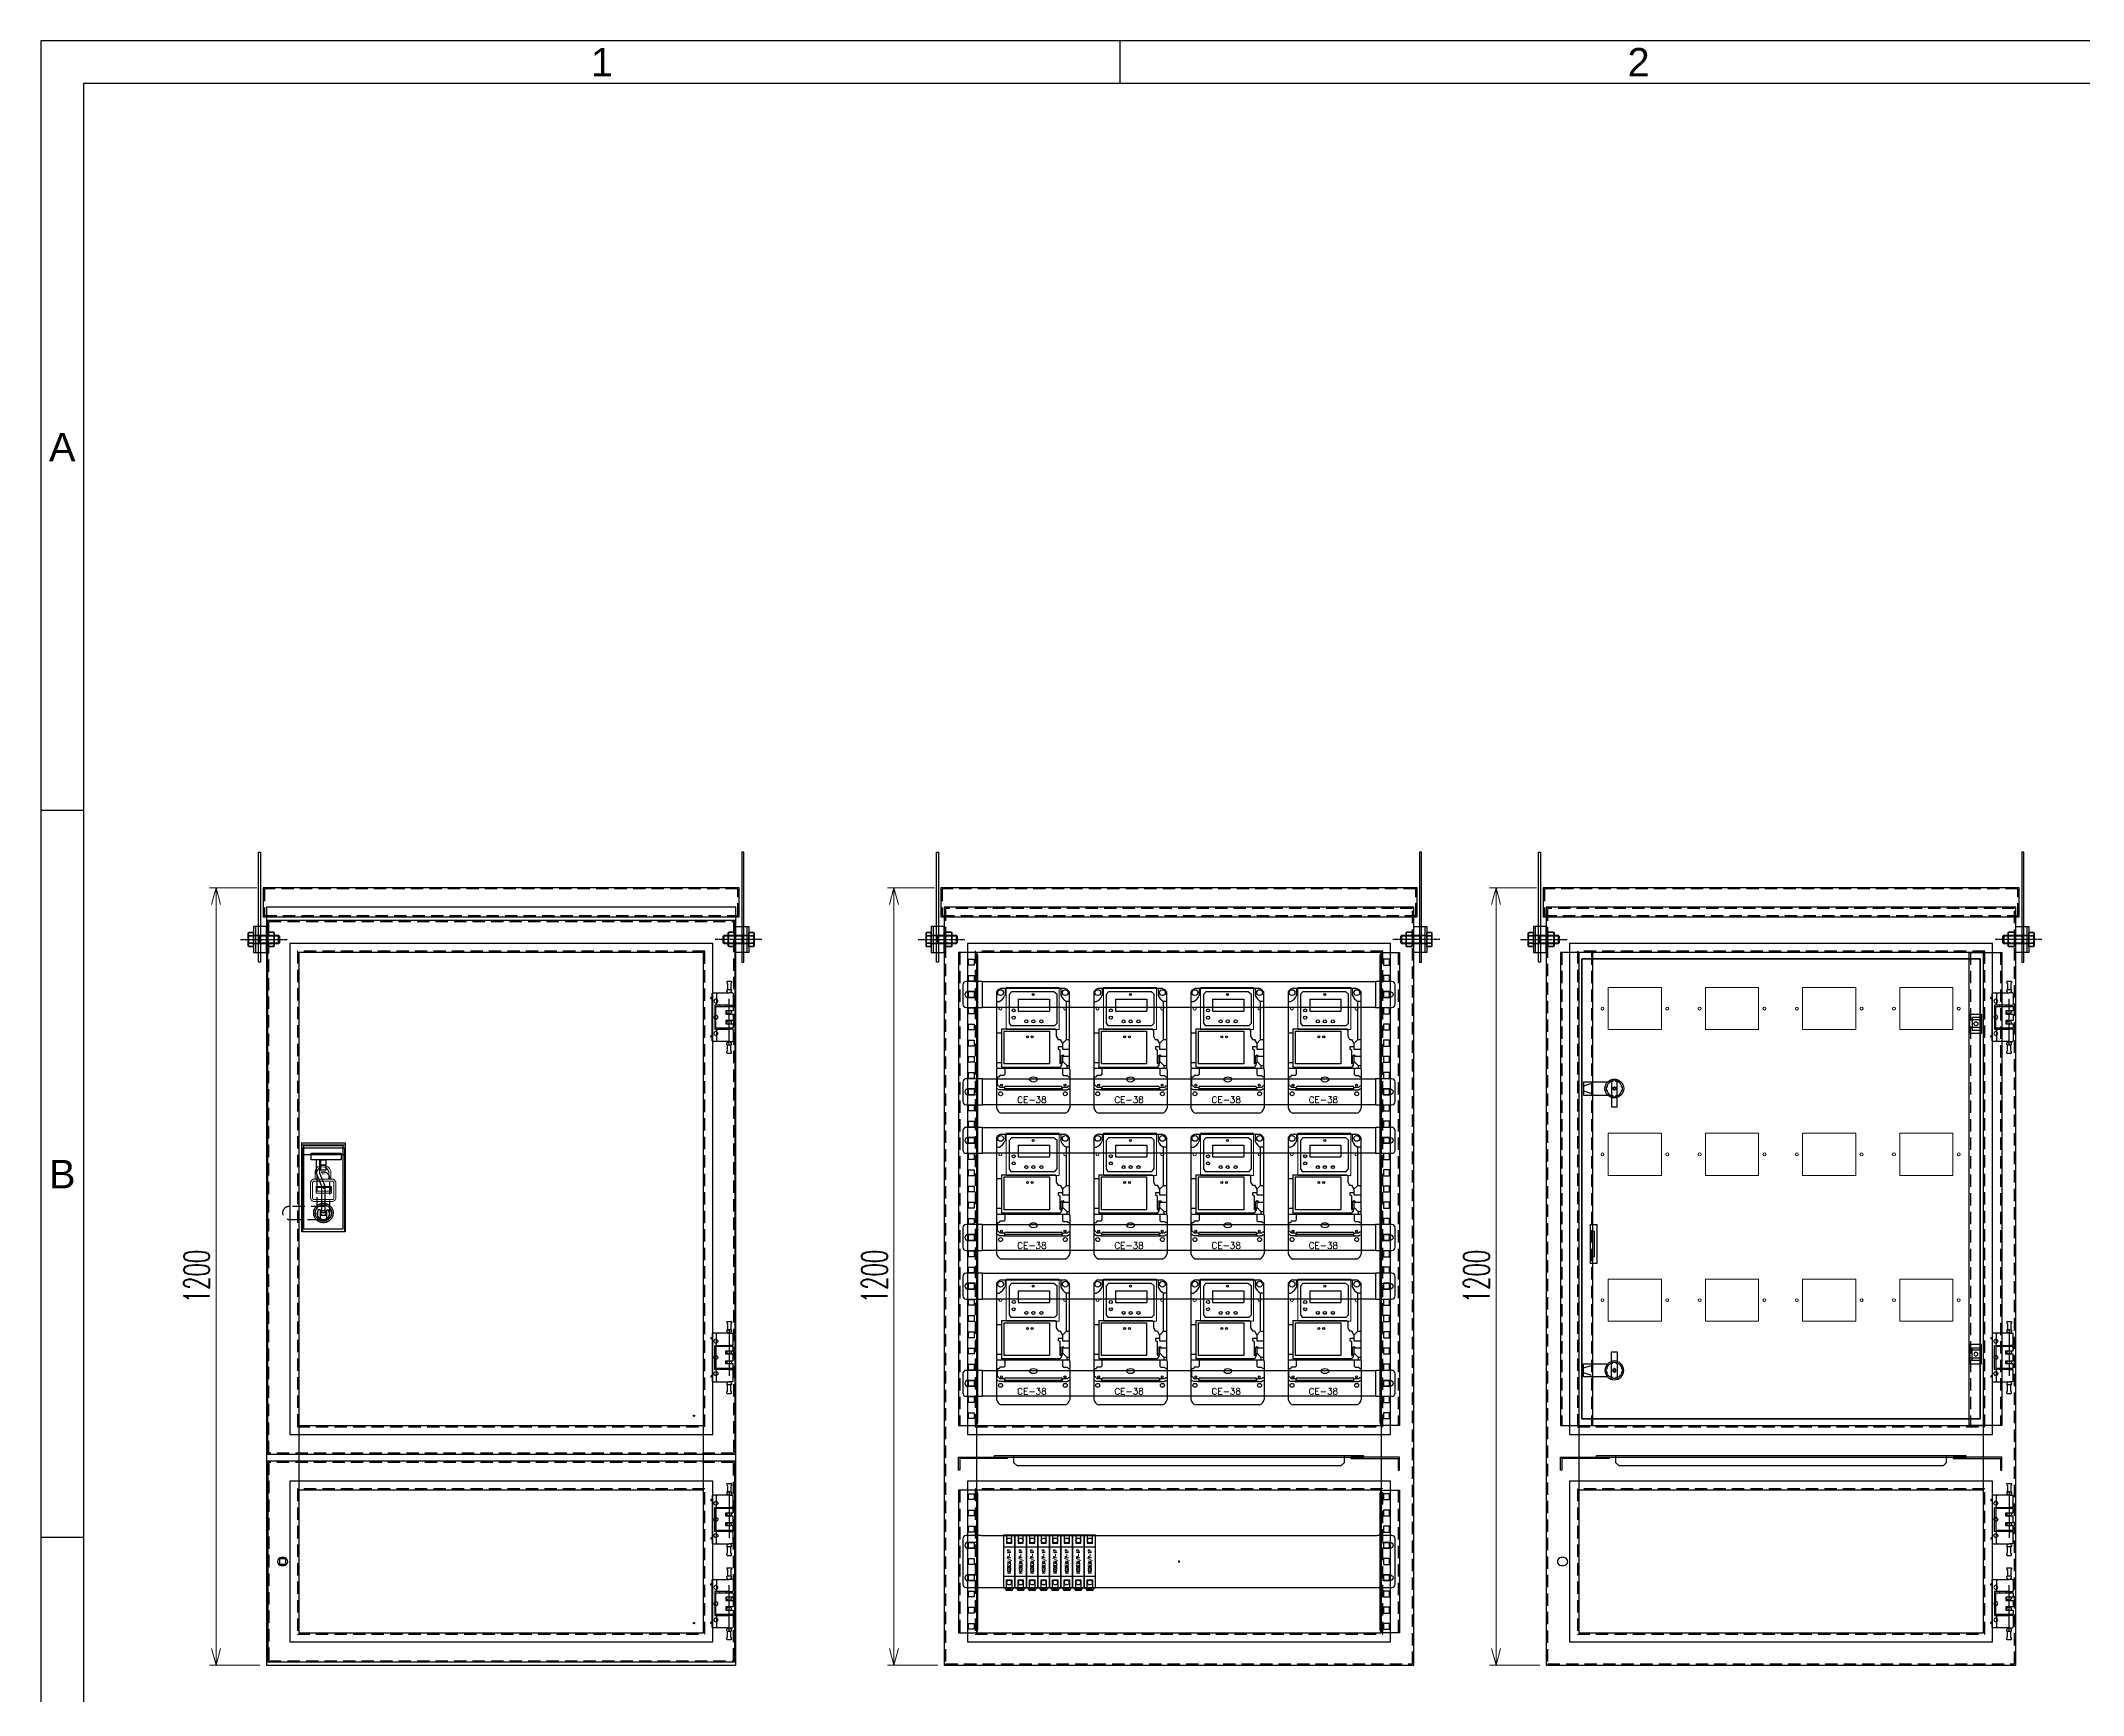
# Model space of a CAD drawing. Header units: millimetres. Extents: x -33730 to 17150, y -76829 to -27437.
# Drawn here: x -7064 to -3911, y -74763 to -72209 of the extents above; entities that cross this region are included whole.
import ezdxf
from ezdxf.enums import TextEntityAlignment as Align

# ---------------------------------------------------------------- set-up
doc = ezdxf.new("R2010")
doc.units = ezdxf.units.MM
doc.header["$LTSCALE"] = 3
for name, pattern in [('ACAD_ISO03W100', [30, 12, -18]), ('ACAD_ISO04W100', [30, 24, -3, 0, -3]), ('AXES2', [1.125, 0.75, -0.125, 0.125, -0.125]), ('HIDDEN', [9.525, 6.35, -3.175])]:
    doc.linetypes.add(name, pattern=pattern)
for name, color, linetype in [('@.HIDDEN', 8, 'HIDDEN'), ('@.TEXT', 7, 'Continuous'), ('@.VISIBLE', 7, 'Continuous'), ('AXE', 80, 'AXES2'), ('centerline', 6, 'ACAD_ISO04W100'), ('dim', 7, 'Continuous'), ('EQUIPMENT', 4, 'Continuous'), ('equipments', 2, 'Continuous')]:
    doc.layers.add(name, color=color, linetype=linetype)
for name, color, linetype, lineweight in [('BORDER', 7, 'Continuous', 15), ('FIN', 8, 'Continuous', 18), ('FORT', 2, 'Continuous', 35), ('Text', 7, 'Continuous', 13)]:
    doc.layers.add(name, color=color, linetype=linetype, lineweight=lineweight)
doc.styles.add('Ann_w01', font='romans.shx', dxfattribs={"width": 0.6, "bigfont": 'chineset.shx'})
doc.styles.add('Arial', font='arial.ttf')
doc.styles.add('BV CHI TIET', font='romans.shx', dxfattribs={"height": 10})
doc.dimstyles.new('Dim 01_SC20', dxfattribs={"dimscale": 20, "dimtxt": 2, "dimasz": 1.3, "dimexe": 0.5, "dimexo": 0.5, "dimgap": 0.5, "dimtad": 1, "dimdec": 1, "dimzin": 12, "dimdsep": 46, "dimtxsty": 'Ann_w01', "dimblk": 'OPEN30', "dimcen": 1.5, "dimclrd": 6, "dimclre": 6, "dimclrt": 3, "dimadec": 1, "dimazin": 3, "dimtm": 1e-09, "dimtfac": 1, "dimtdec": 1, "dimtix": 1, "dimtmove": 0, "dimatfit": 3, "dimldrblk": 'OPEN30', "dimfxl": 1, "dimtolj": 1, "dimlwd": 0, "dimlwe": 0, "dimarcsym": 0})

# ---------------------------------------------------------------- blocks, each defined once
blk = doc.blocks.new('HL011-1 Front')
at = {"layer": 'centerline'}
blk.add_line((20.5, 43.5), (20.5, -43.5), dxfattribs=at)
at = {"layer": 'EQUIPMENT'}
for p, q in [((-5.7, 36.5), (-5.7, -36.5)), ((1.5, 37.5), (-4.7, 37.5)), ((1, 19.5), (1, 36.5)), ((20.5, 37.5), (1.5, 37.5)), ((17, 42), (17, 40)), ((17.5, 42.5), (23.5, 42.5)), ((18, 39), (18, 37.5)), ((20.5, 37.5), (25.5, 37.5)), ((23, 39), (23, 37.5)), ((24, 42), (24, 40)), ((26.5, 19.5), (26.5, 36.5)), ((-7.7, 30.5), (-7.7, 28.5)), ((-5.7, 30.5), (-7.7, 30.5)), ((-5.7, 28.5), (-7.7, 28.5)), ((-1.9, -18.5), (-1.9, 18.5)), ((-1.9, 18.5), (0.4, 18.5)), ((0.4, 18.5), (20.5, 18.5)), ((5.6, 16.8), (5.6, 18.5)), ((15.9, 18.5), (15.9, 16.8)), ((15.9, 10), (15.9, 5)), ((17.5, 16.8), (17, 18.5)), ((17, 10), (17, 7.7)), ((18.4, 5.7), (17.1, 7.4)), ((22.2, 5.5), (18.8, 5.5)), ((25.5, 18.5), (20.5, 18.5)), ((22.6, 5.7), (23.9, 7.4)), ((23.5, 16.8), (24, 18.5)), ((24, 10), (24, 7.7)), ((-7.7, -28.5), (-7.7, -30.5)), ((-5.7, -28.5), (-7.7, -28.5)), ((-5.7, -30.5), (-7.7, -30.5)), ((0.4, -18.5), (-1.9, -18.5)), ((20.5, -18.5), (0.4, -18.5)), ((1, -36.5), (1, -19.5)), ((5.6, -18.5), (5.6, -16.8)), ((15.9, -5), (15.9, -10)), ((15.9, -16.8), (15.9, -18.5)), ((17, -7.7), (17, -10)), ((17.5, -16.8), (17, -18.5)), ((18.4, -5.7), (17.1, -7.4)), ((18.8, -5.5), (22.2, -5.5)), ((20.5, -18.5), (25.5, -18.5)), ((22.6, -5.7), (23.9, -7.4)), ((23.5, -16.8), (24, -18.5)), ((24, -7.7), (24, -10)), ((26.5, -36.5), (26.5, -19.5)), ((-4.7, -37.5), (1.5, -37.5)), ((1.5, -37.5), (20.5, -37.5)), ((17, -40), (17, -42)), ((23.5, -42.5), (17.5, -42.5)), ((18, -37.5), (18, -39)), ((25.5, -37.5), (20.5, -37.5)), ((23, -37.5), (23, -39)), ((24, -40), (24, -42))]:
    blk.add_line(p, q, dxfattribs=at)
at = {"layer": 'EQUIPMENT', "color": 8}
for p, q in [((17, 55), (17, 53)), ((17.5, 55.5), (23.5, 55.5)), ((18, 52), (18, 42.5)), ((23, 52), (23, 42.5)), ((24, 55), (24, 53)), ((17, -55), (17, -53)), ((17.5, -55.5), (23.5, -55.5)), ((18, -52), (18, -42.5)), ((23, -52), (23, -42.5)), ((24, -55), (24, -53))]:
    blk.add_line(p, q, dxfattribs=at)
blk.add_lwpolyline([(26.5, 5), (15.2, 5), (15.2, 10), (26.5, 10), (26.5, 16.8), (-0.2, 16.8), (-0.2, -16.8), (26.5, -16.8), (26.5, -10), (15.2, -10), (15.2, -5), (26.5, -5)], close=True, dxfattribs=at)
for centre in [(0, 25), (0, 0), (0, -25)]:
    blk.add_circle(centre, 3, dxfattribs=at)
at = {"layer": 'EQUIPMENT'}
for centre, radius, start, end in [((-4.7, 36.5), 1, 90, 180), ((17.5, 42), 0.5, 90, 180), ((17.5, 40), 0.5, 180, 270), ((17.5, 39), 0.5, 0, 90), ((23.5, 39), 0.5, 90, 180), ((23.5, 42), 0.5, 0, 90), ((23.5, 40), 0.5, 270, 0), ((25.5, 36.5), 1, 0, 90), ((17.5, 7.7), 0.5, 180, 216.8699), ((18.8, 6), 0.5, 216.8699, 270), ((22.2, 6), 0.5, 270, 323.1301), ((23.5, 7.7), 0.5, 323.1301, 0), ((25.5, 19.5), 1, 270, 0), ((17.5, -7.7), 0.5, 143.1301, 180), ((18.8, -6), 0.5, 90, 143.1301), ((22.2, -6), 0.5, 36.8699, 90), ((23.5, -7.7), 0.5, 0, 36.8699), ((25.5, -19.5), 1, 0, 90), ((-4.7, -36.5), 1, 180, 270), ((17.5, -40), 0.5, 90, 180), ((17.5, -42), 0.5, 180, 270), ((17.5, -39), 0.5, 270, 0), ((23.5, -39), 0.5, 180, 270), ((23.5, -40), 0.5, 0, 90), ((23.5, -42), 0.5, 270, 0), ((25.5, -36.5), 1, 270, 0)]:
    blk.add_arc(centre, radius, start, end, dxfattribs=at)
at = {"layer": 'EQUIPMENT', "color": 8}
for centre, start, end in [((17.5, 55), 90, 180), ((17.5, 53), 180, 270), ((17.5, 52), 0, 90), ((23.5, 52), 90, 180), ((23.5, 55), 0, 90), ((23.5, 53), 270, 0), ((17.5, -53), 90, 180), ((17.5, -55), 180, 270), ((17.5, -52), 270, 0), ((23.5, -52), 180, 270), ((23.5, -53), 0, 90), ((23.5, -55), 270, 0)]:
    blk.add_arc(centre, 0.5, start, end, dxfattribs=at)
at = {"layer": 'EQUIPMENT'}
for centre, start_param, end_param in [((1.5, 36.5), 3.141593, 4.712389), ((0.4, 19.5), 0, 1.570796), ((0.4, -19.5), 1.570796, 3.141593), ((1.5, -36.5), 4.712389, 6.283185)]:
    blk.add_ellipse(centre, major_axis=(0, -1), ratio=0.57735, start_param=start_param, end_param=end_param, dxfattribs=at)
blk = doc.blocks.new('khoa')
at = {"layer": 'BORDER', "color": 0, "linetype": 'Continuous'}
blk.add_lwpolyline([(1124505.4, 153100.2), (1124505.4, 153112.7, 0.787743), (1124481.3, 153112.7), (1124481.3, 153100.2)], format="xyb", dxfattribs=at)
at = {"layer": 'BORDER'}
blk.add_lwpolyline([(1124484.2, 153100.2), (1124484.2, 153112, -0.787743), (1124502.4, 153112), (1124502.4, 153100.2)], format="xyb", dxfattribs=at)
at = {"layer": 'BORDER', "color": 0, "linetype": 'Continuous'}
for points in [[(1124474.1, 153071.9, 0.414214), (1124480.1, 153065.9), (1124507.4, 153065.9, 0.414214), (1124513.4, 153071.9), (1124513.4, 153096.4), (1124509.7, 153100.2), (1124477.8, 153100.2), (1124474.1, 153096.4)], [(1124477.1, 153071.9, 0.414214), (1124480.1, 153068.9), (1124507.4, 153068.9, 0.414214), (1124510.4, 153071.9), (1124510.4, 153095.2), (1124508.4, 153097.2), (1124479.1, 153097.2), (1124477.1, 153095.2)]]:
    blk.add_lwpolyline(points, format="xyb", close=True, dxfattribs=at)
for points in [[(1124482.7, 153088.7), (1124506.8, 153088.7), (1124506.8, 153078.8), (1124482.7, 153078.8), (1124482.7, 153088.7)], [(1124482.7, 153087.2), (1124505.4, 153087.2), (1124505.4, 153081.6), (1124482.7, 153081.6), (1124482.7, 153087.2)], [(1124491.6, 153108.5), (1124493, 153108.5)], [(1124494.4, 153108.5), (1124495.9, 153108.5)]]:
    blk.add_lwpolyline(points, dxfattribs=at)
blk = doc.blocks.new('A$C05342c2d')
at = {"color": 3, "ltscale": 20}
for p, q in [((29.5, 0), (29.5, 137.5)), ((29.5, 137.5), (96.5, 137.5)), ((29.5, 134.5), (96.5, 134.5)), ((29.5, 129.5), (96.5, 129.5)), ((29.5, 129.5), (30.5, 129.5)), ((30.5, 129.5), (30.5, 119.5)), ((95.5, 129.5), (95.5, 119.5)), ((96.5, 137.5), (96.5, 0)), ((30.5, 119.5), (95.5, 119.5)), ((30.5, 119.5), (30.5, 0)), ((44.3, 111.4), (44.3, 121.4)), ((44.3, 121.4), (90.2, 121.4)), ((90.2, 111.4), (44.3, 111.4)), ((52.4, 89.7), (52.4, 111.4)), ((57.4, 89.7), (57.4, 111.4)), ((58.5, 110.8), (58.5, 95.8)), ((67.5, 110.8), (58.5, 110.8)), ((58.5, 103.2), (67.5, 103.2)), ((58.5, 95.8), (67.5, 95.8)), ((66.5, 103.2), (59.5, 103.2)), ((67.5, 95.8), (67.5, 110.8)), ((90.2, 121.4), (90.2, 111.4)), ((95.5, 119.5), (95.5, 0)), ((29.5, 69.8), (29.5, 68.8)), ((52.4, 89.7), (60.6, 69.7)), ((57.4, 89.7), (65.6, 69.7)), ((60.6, 29.7), (60.6, 69.7)), ((65.6, 29.7), (65.6, 69.7)), ((58, 34.2), (55.1, 34.2)), ((58, 34.2), (58, 21.2)), ((68, 34.2), (68, 21.2)), ((68, 34.2), (70.9, 34.2)), ((96.5, 0), (29.5, 0)), ((58, 21.2), (55.1, 21.2)), ((58, 29.7), (68, 29.7)), ((58, 25.7), (68, 25.7)), ((68, 21.2), (70.9, 21.2))]:
    blk.add_line(p, q, dxfattribs=at)
at = {"color": 1}
for p, q in [((60.5, 68.8), (65.5, 68.8)), ((63, 71.3), (63, 66.3))]:
    blk.add_line(p, q, dxfattribs=at)
blk.add_lwpolyline([(33, 133.3), (93, 133.3), (93, 4.3), (33, 4.3)], close=True, dxfattribs=at)
at = {"color": 3, "linetype": 'ACAD_ISO03W100', "ltscale": 20}
for radius in [15, 12.5, 4]:
    blk.add_circle((63, 29.2), radius, dxfattribs=at)
at = {"color": 3, "ltscale": 20}
for centre, start, end in [((70.6, 27.7), 157.2831, 202.7169), ((55.4, 27.7), 337.2831, 22.7169)]:
    blk.add_arc(centre, 16.8, start, end, dxfattribs=at)
at = {"layer": '@.VISIBLE', "linetype": 'HIDDEN'}
for points in [[(73, 29.2), (73, 82.2, 1), (53, 82.2), (53, 29.2, 1)], [(63, 39.2), (10, 39.2, 1), (10, 19.2), (63, 19.2, 1)]]:
    blk.add_lwpolyline(points, format="xyb", close=True, dxfattribs=at)
at = {"color": 3}
blk.add_blockref('khoa', (-1124431.1, -153018.9), dxfattribs=at)
blk = doc.blocks.new('_Open30')
at = {"color": 0, "linetype": 'ByBlock', "lineweight": -2}
for p, q in [((-1, 0.27), (0, 0)), ((0, 0), (-1, -0.27)), ((0, 0), (-1, 0))]:
    blk.add_line(p, q, dxfattribs=at)
blk = doc.blocks.new('*D2166')
at = {"layer": '@.VISIBLE', "color": 6, "lineweight": 0, "transparency": 16777216}
for p, q in [((-6730.9, -73516.4), (-6803.6, -73516.4)), ((-6793.6, -74690.4), (-6793.6, -73542.4)), ((-6725.9, -74716.4), (-6803.6, -74716.4))]:
    blk.add_line(p, q, dxfattribs=at)
at = {"layer": 'Defpoints', "color": 0, "transparency": 16777216}
for p in [(-6793.6, -73516.4), (-6720.9, -73516.4), (-6715.9, -74716.4)]:
    blk.add_point(p, dxfattribs=at)
at = {"layer": '@.VISIBLE', "color": 6, "lineweight": 0, "transparency": 16777216, "xscale": 26, "yscale": 26, "zscale": 26}
for p, rotation in [((-6793.6, -73516.4), 90), ((-6793.6, -74716.4), 270)]:
    blk.add_blockref('_Open30', p, dxfattribs=dict(at, rotation=rotation))
at = {"layer": '@.VISIBLE', "color": 3, "transparency": 16777216, "insert": (-6823.6, -74116.4), "char_height": 40, "attachment_point": 5, "rotation": 90, "style": 'Ann_w01'}
blk.add_mtext('\\A1;1200', dxfattribs=at)
blk = doc.blocks.new('*D2174')
at = {"layer": '@.VISIBLE', "color": 6, "lineweight": 0, "transparency": 16777216}
for p, q in [((-4754.9, -73516.4), (-4827.5, -73516.4)), ((-4817.5, -74690.4), (-4817.5, -73542.4)), ((-4749.9, -74716.4), (-4827.5, -74716.4))]:
    blk.add_line(p, q, dxfattribs=at)
at = {"layer": 'Defpoints', "color": 0, "transparency": 16777216}
for p in [(-4817.5, -73516.4), (-4744.9, -73516.4), (-4739.9, -74716.4)]:
    blk.add_point(p, dxfattribs=at)
at = {"layer": '@.VISIBLE', "color": 6, "lineweight": 0, "transparency": 16777216, "xscale": 26, "yscale": 26, "zscale": 26}
for p, rotation in [((-4817.5, -73516.4), 90), ((-4817.5, -74716.4), 270)]:
    blk.add_blockref('_Open30', p, dxfattribs=dict(at, rotation=rotation))
at = {"layer": '@.VISIBLE', "color": 3, "transparency": 16777216, "insert": (-4847.5, -74116.4), "char_height": 40, "attachment_point": 5, "rotation": 90, "style": 'Ann_w01'}
blk.add_mtext('\\A1;1200', dxfattribs=at)
blk = doc.blocks.new('HL003-2 Front')
at = {"layer": 'EQUIPMENT'}
for p, q in [((6.8, 6), (-9.2, 6)), ((6.8, -15), (6.8, 15)), ((6.8, -6), (-9.2, -6))]:
    blk.add_line(p, q, dxfattribs=at)
blk.add_lwpolyline([(-9.2, 15), (8.8, 15), (8.8, -15), (-9.2, -15)], close=True, dxfattribs=at)
at = {"layer": 'EQUIPMENT', "color": 8}
blk.add_lwpolyline([(6.8, 9.8), (-5.7, 9.8), (-5.7, -9.8), (6.8, -9.8)], dxfattribs=at)
at = {"layer": 'EQUIPMENT'}
blk.add_circle((0, 0), 3, dxfattribs=at)
blk = doc.blocks.new('*D2173')
at = {"layer": '@.VISIBLE', "color": 6, "lineweight": 0, "transparency": 16777216}
for p, q in [((-5684.5, -73516.4), (-5757.1, -73516.4)), ((-5747.1, -74690.4), (-5747.1, -73542.4)), ((-5679.5, -74716.4), (-5757.1, -74716.4))]:
    blk.add_line(p, q, dxfattribs=at)
at = {"layer": 'Defpoints', "color": 0, "transparency": 16777216}
for p in [(-5747.1, -73516.4), (-5674.5, -73516.4), (-5669.5, -74716.4)]:
    blk.add_point(p, dxfattribs=at)
at = {"layer": '@.VISIBLE', "color": 6, "lineweight": 0, "transparency": 16777216, "xscale": 26, "yscale": 26, "zscale": 26}
for p, rotation in [((-5747.1, -73516.4), 90), ((-5747.1, -74716.4), 270)]:
    blk.add_blockref('_Open30', p, dxfattribs=dict(at, rotation=rotation))
at = {"layer": '@.VISIBLE', "color": 3, "transparency": 16777216, "insert": (-5777.1, -74116.4), "char_height": 40, "attachment_point": 5, "rotation": 90, "style": 'Ann_w01'}
blk.add_mtext('\\A1;1200', dxfattribs=at)
blk = doc.blocks.new('*U2149')
at = {"layer": '@.VISIBLE', "color": 151}
blk.add_lwpolyline([(-4.5, 4.5), (4.5, 4.5), (4.5, -4.5), (-4.5, -4.5)], close=True, dxfattribs=at)
blk = doc.blocks.new('*U2148')
at = {"layer": '@.VISIBLE', "color": 0, "linetype": 'ByBlock', "lineweight": -2}
for p in [(0, 200), (0, 175), (0, 150), (0, 125), (0, 100), (0, 75), (0, 50), (0, 25), (0, 0)]:
    blk.add_blockref('*U2149', p, dxfattribs=at)
blk = doc.blocks.new('*U2151')
at = {"layer": '@.VISIBLE', "color": 151}
blk.add_lwpolyline([(-4.5, 4.5), (4.5, 4.5), (4.5, -4.5), (-4.5, -4.5)], close=True, dxfattribs=at)
blk = doc.blocks.new('*U2150')
at = {"layer": '@.VISIBLE', "color": 0, "linetype": 'ByBlock', "lineweight": -2}
for p in [(0, 700), (0, 675), (0, 650), (0, 625), (0, 600), (0, 575), (0, 550), (0, 525), (0, 500), (0, 475), (0, 450), (0, 425), (0, 400), (0, 375), (0, 350), (0, 325), (0, 300), (0, 275), (0, 250), (0, 225), (0, 200), (0, 175), (0, 150), (0, 125), (0, 100), (0, 75), (0, 50), (0, 25), (0, 0)]:
    blk.add_blockref('*U2151', p, dxfattribs=at)
blk = doc.blocks.new('*U2153')
at = {"layer": '@.VISIBLE', "color": 151}
blk.add_lwpolyline([(-4.5, 4.5), (4.5, 4.5), (4.5, -4.5), (-4.5, -4.5)], close=True, dxfattribs=at)
blk = doc.blocks.new('*U2152')
at = {"layer": '@.VISIBLE', "color": 0, "linetype": 'ByBlock', "lineweight": -2}
for p in [(0, 700), (0, 675), (0, 650), (0, 625), (0, 600), (0, 575), (0, 550), (0, 525), (0, 500), (0, 475), (0, 450), (0, 425), (0, 400), (0, 375), (0, 350), (0, 325), (0, 300), (0, 275), (0, 250), (0, 225), (0, 200), (0, 175), (0, 150), (0, 125), (0, 100), (0, 75), (0, 50), (0, 25), (0, 0)]:
    blk.add_blockref('*U2153', p, dxfattribs=at)
blk = doc.blocks.new('*U2163')
at = {"layer": '@.VISIBLE', "color": 151}
blk.add_lwpolyline([(-4.5, 4.5), (4.5, 4.5), (4.5, -4.5), (-4.5, -4.5)], close=True, dxfattribs=at)
blk = doc.blocks.new('*U2162')
at = {"layer": '@.VISIBLE', "color": 0, "linetype": 'ByBlock', "lineweight": -2}
for p in [(0, 200), (0, 175), (0, 150), (0, 125), (0, 100), (0, 75), (0, 50), (0, 25), (0, 0)]:
    blk.add_blockref('*U2163', p, dxfattribs=at)
blk = doc.blocks.new('MS406')
at = {"layer": 'EQUIPMENT'}
for points in [[(-10.5, 10), (-47.5, 10), (-47.5, -10), (-10.5, -10)], [(-35.5, 7.8), (-47.5, 3.7)], [(-4.5, 13.8), (-4.5, -28.5), (4.5, -28.5), (4.5, 13.8)], [(-0.8, 2.5), (-0.8, 0.8), (-2.5, 0.8)], [(0.8, 2.5), (0.8, 0.8), (2.5, 0.8)], [(-47.5, -3.7), (-35.5, -7.8)], [(-0.8, -2.5), (-0.8, -0.8), (-2.5, -0.8)], [(0.8, -2.5), (0.8, -0.8), (2.5, -0.8)]]:
    blk.add_lwpolyline(points, dxfattribs=at)
at = {"layer": 'EQUIPMENT', "color": 8}
blk.add_lwpolyline([(-11, 4.8), (-11, 2.2), (-12.5, 2.2, 0.088933), (-12.5, -2.3), (-11, -2.3), (-11, -4.8, 0.189345), (-4.8, -11), (-2.3, -11), (-2.3, -12.5, 0.088933), (2.2, -12.5), (2.2, -11), (4.8, -11, 0.189345), (11, -4.8), (11, -2.3), (12.5, -2.3, 0.088933), (12.5, 2.2), (11, 2.2), (11, 4.8, 0.189345), (4.8, 11), (2.2, 11), (2.2, 12.5, 0.088933), (-2.3, 12.5), (-2.3, 11), (-4.8, 11, 0.189345)], format="xyb", close=True, dxfattribs=at)
at = {"layer": 'EQUIPMENT'}
for radius in [14.5, 2.67]:
    blk.add_circle((0, 0), radius, dxfattribs=at)
blk = doc.blocks.new('H12-040')
at = {"layer": 'AXE'}
blk.add_line((0, 20), (0, -52.1), dxfattribs=at)
at = {"layer": 'FIN'}
for p, q in [((-4.9, -10), (-4.9, -40)), ((5, -10), (5, -40))]:
    blk.add_line(p, q, dxfattribs=at)
at = {"layer": 'FORT'}
for p, q in [((-11, 7.2), (-9.5, 8)), ((-11, 0), (-11, 7.2)), ((-11, 0), (11, 0)), ((9.5, 8), (-9.5, 8)), ((-6, 0), (-6, -38.9)), ((-5.5, 0), (-5.5, 7.2)), ((5.5, 0), (5.5, 7.2)), ((6, 0), (6, -38.9)), ((11, 7.2), (9.5, 8)), ((11, 0), (11, 7.2)), ((6, -10), (-6, -10)), ((6, -38.9), (-6, -38.9)), ((-4.9, -40), (-6, -38.9)), ((5, -40), (-4.9, -40)), ((6, -38.9), (5, -40))]:
    blk.add_line(p, q, dxfattribs=at)
for centre, radius, start, end in [((-8.2, 3.1), 4.86, 55.6159, 124.3841), ((0, -10.2), 18.2, 72.4121, 107.5879), ((8.2, 3.1), 4.86, 55.6159, 124.3841)]:
    blk.add_arc(centre, radius, start, end, dxfattribs=at)
blk = doc.blocks.new('HM12_COTE')
at = {"layer": 'FORT'}
for p, q in [((-11, 9.2), (-9.5, 10)), ((-11, 0.8), (-11, 9.2)), ((-9.5, 0), (-11, 0.8)), ((9.5, 10), (-9.5, 10)), ((-9.5, 0), (9.5, 0)), ((-5.5, 0.8), (-5.5, 9.2)), ((5.5, 0.8), (5.5, 9.2)), ((11, 9.2), (9.5, 10)), ((9.5, 0), (11, 0.8)), ((11, 0.8), (11, 9.2))]:
    blk.add_line(p, q, dxfattribs=at)
for centre, radius, start, end in [((-8.2, 5.1), 4.86, 55.6159, 124.3841), ((-8.2, 4.9), 4.86, 235.6159, 304.3841), ((0, -8.2), 18.2, 72.4121, 107.5879), ((0, 18.2), 18.2, 252.4121, 287.5879), ((8.2, 5.1), 4.86, 55.6159, 124.3841), ((8.2, 4.9), 4.86, 235.6159, 304.3841)]:
    blk.add_arc(centre, radius, start, end, dxfattribs=at)
blk = doc.blocks.new('CE-38 Front')
at = {"layer": 'equipments'}
for p, q in [((-56.5, 4.5), (-56.5, -112.1)), ((-48.8, 9.8), (47.8, 9.8)), ((-43.6, 9.8), (-43.6, -1.4)), ((-33.2, 4.6), (-37.4, 0)), ((-33.2, 4.6), (31.9, 4.6)), ((31.9, 4.6), (36.9, 0.4)), ((36.9, -44.1), (36.9, 0.4)), ((42.6, 9.8), (42.6, -1.4)), ((55.5, 4.5), (55.5, -113.8)), ((-56.5, -10.7), (-52.6, -10.7)), ((-37.4, 0), (-37.4, -44.1)), ((-23.1, -7.2), (25.1, -7.2)), ((-23.1, -7.2), (-23.1, -25.4)), ((-23.1, -25.4), (25.1, -25.4)), ((25.1, -7.2), (25.1, -25.4)), ((55.5, -10.7), (51.1, -10.7)), ((51.1, -69.5), (51.1, -10.7)), ((-49, -59.5), (-56.5, -59.5)), ((-49, -53.1), (33.7, -53.1)), ((-49, -53.1), (-49, -110.7)), ((-45.4, -56.4), (-45.4, -107)), ((-45.4, -56.4), (25, -56.4)), ((-37.4, -44.1), (-34.7, -47.8)), ((-34.7, -47.8), (33.1, -47.8)), ((25, -56.4), (25, -107)), ((33.1, -47.8), (36.9, -44.1)), ((33.7, -53.1), (35.5, -55.2)), ((35.5, -55.2), (35.5, -64.3)), ((35.5, -64.3), (38.4, -69.1)), ((38.4, -69.1), (41.4, -69.1)), ((45, -80.9), (38.7, -80.9)), ((38.7, -80.9), (38.7, -83.6)), ((38.7, -83.6), (41.1, -85.4)), ((41.1, -85.4), (41.1, -106.6)), ((41.4, -69.1), (45, -75.4)), ((43.1, -94.5), (45.7, -93)), ((43.1, -106.6), (43.1, -94.5)), ((45, -75.4), (51.1, -69.5)), ((45, -75.4), (45, -84.2)), ((45, -84.2), (55.5, -84.2)), ((45.7, -93), (47.9, -95.3)), ((51.1, -69.5), (55.5, -69.5)), ((-49, -105.3), (-56.5, -105.3)), ((-55.2, -113.8), (-56.5, -112.1)), ((-55.2, -113.8), (-56.5, -115.3)), ((-56.5, -115.3), (-56.5, -174.7)), ((-55.2, -113.8), (55.5, -113.8)), ((-51.7, -124.9), (-52.7, -127.4)), ((-45.6, -124.9), (-51.7, -124.9)), ((-48, -112.4), (-49, -110.7)), ((41.5, -112.4), (-48, -112.4)), ((-44, -123.3), (-45.6, -124.9)), ((25, -107), (-45.4, -107)), ((-44, -113.8), (-44, -123.3)), ((41.1, -106.6), (43.1, -106.6)), ((43.8, -108.7), (41.5, -112.4)), ((45, -102.9), (43.8, -108.7)), ((45, -95.3), (45, -102.9)), ((45, -95.3), (55.5, -95.3)), ((45, -102.9), (51.6, -109.6)), ((45.4, -113.8), (45.4, -123.5)), ((45.4, -123.5), (47, -125.1)), ((47, -125.1), (52.4, -125.1)), ((51.6, -109.6), (55.5, -109.6)), ((51.6, -109.6), (51.6, -113.8)), ((52.4, -125.1), (54.5, -126.9)), ((55.5, -113.8), (56.5, -116.6)), ((56.5, -116.6), (56.5, -174.7)), ((-54.6, -145.9), (-56.5, -144.1)), ((-52.7, -127.4), (-55.8, -127.4)), ((-55.8, -127.4), (-55.8, -139.6)), ((-55.8, -139.6), (-54.3, -139.6)), ((-52.3, -147.2), (-54.6, -145.9)), ((-45.5, -147.2), (-52.3, -147.2)), ((-45.5, -143.2), (-51.2, -143.2)), ((-45.5, -147.2), (46.3, -147.2)), ((46.3, -147.2), (52.3, -147.2)), ((52.4, -143.2), (46.6, -143.2)), ((52.3, -147.2), (54.5, -145.7)), ((54, -141.5), (52.4, -143.2)), ((56.5, -141.5), (54, -141.5)), ((54.5, -126.9), (56.5, -126.9)), ((54.5, -145.7), (56.4, -145.6)), ((49.2, -183.2), (-49.2, -183.2))]:
    blk.add_line(p, q, dxfattribs=at)
for points in [[(-42.3, -141.6), (43, -141.6)], [(43, -145.4), (-42.3, -145.4)]]:
    blk.add_lwpolyline(points, dxfattribs=at)
for centre, radius in [((-50.4, 3), 4.45), ((0, 0), 1.5), ((49.4, 3), 4.45), ((-30.2, -24.5), 2.36), ((-30.2, -35.6), 2.36), ((-10.6, -41.3), 2.36), ((0.2, -41.3), 2.36), ((12.5, -41.3), 2.36), ((-8.9, -65.2), 1.52), ((-1.6, -65.2), 1.52), ((-50.4, -153.1), 3), ((-49, -140), 1.5), ((49.4, -153.1), 3), ((49, -140), 1.5)]:
    blk.add_circle(centre, radius, dxfattribs=at)
for centre, radius, start, end in [((-46, -2.6), 12.7, 103.0793, 146.2096), ((45, -2.6), 12.7, 33.7904, 76.9207), ((-60.7, 6.1), 18.6, 295.6307, 336.3048), ((61.6, 7.4), 20.9, 204.8438, 239.76), ((-40.4, -130.4), 16.7, 213.451, 229.8612), ((-46, -145.2), 2.08, 283.1695, 75.2893), ((-42.3, -143.5), 1.93, 90, 270), ((43, -143.5), 1.93, 270, 90), ((46.6, -145.2), 2, 90, 270), ((-46.2, -173.2), 10.4, 188.2937, 252.8787), ((46.2, -173.2), 10.4, 287.1213, 351.7063)]:
    blk.add_arc(centre, radius, start, end, dxfattribs=at)
blk.add_ellipse((0.2, -131), major_axis=(5.85, 0), ratio=0.67411, dxfattribs=at)
at = {"layer": 'Text', "insert": (-24.8, -157.3), "char_height": 10, "attachment_point": 1, "style": 'BV CHI TIET'}
blk.add_mtext_dynamic_manual_height_columns('CE-38', width=55.474, gutter_width=50, heights=[0], dxfattribs=at)
blk = doc.blocks.new('A$C77b30689')
at = {"color": 6, "linetype": 'Continuous', "lineweight": 0}
blk.add_lwpolyline([(93.2, 65), (11.2, 65), (11.2, 0), (93.2, 0)], close=True, dxfattribs=at)
at = {"color": 6, "lineweight": 0}
for centre in [(2.2, 32.5), (102.2, 32.5)]:
    blk.add_circle(centre, 2.25, dxfattribs=at)
blk = doc.blocks.new('Oval 20x9')
at = {"layer": '@.VISIBLE', "color": 2}
blk.add_lwpolyline([(-5.5, -4.5), (5.5, -4.5, 0.414214), (10, 0), (10, 0, 0.414214), (5.5, 4.5), (-5.5, 4.5, 0.414214), (-10, 0), (-10, 0, 0.414214)], format="xyb", close=True, dxfattribs=at)
blk = doc.blocks.new('*U85')
at = {"layer": '@.VISIBLE'}
for points in [[(30, 20), (5, 20, 0.414214), (0, 15), (0, -15, 0.414214), (5, -20), (30, -20)], [(637, -20), (662, -20, 0.414214), (667, -15), (667, 15, 0.414214), (662, 20), (637, 20)]]:
    blk.add_lwpolyline(points, format="xyb", dxfattribs=at)
blk.add_lwpolyline([(30, 20), (637, 20), (637, -20), (30, -20)], close=True, dxfattribs=at)
blk.add_blockref('Oval 20x9', (13, 0), dxfattribs=at)
blk.add_blockref('Oval 20x9', (13, 0), dxfattribs=at)
at = {"layer": '@.VISIBLE', "xscale": -1}
blk.add_blockref('Oval 20x9', (654, 0), dxfattribs=at)
blk.add_blockref('Oval 20x9', (654, 0), dxfattribs=at)
blk = doc.blocks.new('*U89')
at = {"layer": '@.HIDDEN', "linetype": 'HIDDEN'}
for p, q in [((333.5, 1.5), (333.5, -1.5)), ((332, 0), (335, 0))]:
    blk.add_line(p, q, dxfattribs=at)
at = {"layer": '@.VISIBLE'}
for p, q in [((28, 40), (639, 40)), ((28, -40), (639, -40))]:
    blk.add_line(p, q, dxfattribs=at)
for points in [[(28, 40), (5, 40, 0.414214), (0, 35), (0, -35, 0.414214), (5, -40), (28, -40)], [(639, -40), (662, -40, 0.414214), (667, -35), (667, 35, 0.414214), (662, 40), (639, 40)]]:
    blk.add_lwpolyline(points, format="xyb", dxfattribs=at)
for p in [(13, 25), (13, -25)]:
    blk.add_blockref('Oval 20x9', p, dxfattribs=at)
at = {"layer": '@.VISIBLE', "xscale": -1}
for p in [(654, 25), (654, -25)]:
    blk.add_blockref('Oval 20x9', p, dxfattribs=at)
blk = doc.blocks.new('HGD63-F')
at = {"color": 2}
for p, q in [((2.1, 63), (19.9, 63)), ((2.1, 18), (19.9, 18)), ((5.4, -2), (5.4, 0)), ((16.6, 0), (16.6, -2)), ((7.3, -0.1), (7.3, -2)), ((7.3, -2), (10, -2)), ((14.6, -4), (7.4, -4)), ((12, -2), (14.7, -2)), ((14.7, -2), (14.7, -0.1))]:
    blk.add_line(p, q, dxfattribs=at)
blk.add_lwpolyline([(2.1, 81), (2.1, 0), (19.9, 0), (19.9, 81)], close=True, dxfattribs=at)
at = {"color": 1}
for points in [[(7, 81), (7, 69), (15, 69), (15, 81)], [(7, 0), (7, 12), (15, 12), (15, 0)]]:
    blk.add_lwpolyline(points, dxfattribs=at)
at = {"color": 2}
for centre in [(11, 72.9), (11, 8.1)]:
    blk.add_circle(centre, 3.7, dxfattribs=at)
for centre, radius, start, end in [((7.4, -2), 2, 180, 270), ((11, -0.9), 1.5, 227.1666, 312.8334), ((14.6, -2), 2, 270, 0)]:
    blk.add_arc(centre, radius, start, end, dxfattribs=at)
at = {"color": 151, "style": 'Ann_w01', "width": 0.6}
blk.add_text('HGD63M/P-1P', height=5, rotation=90, dxfattribs=at).set_placement((11, 40.5), align=Align.MIDDLE_CENTER)
blk = doc.blocks.new('*U100')
at = {"layer": '@.VISIBLE', "color": 4}
blk.add_lwpolyline([(0, 0), (615, 0), (615, 710), (0, 710)], close=True, dxfattribs=at)
blk = doc.blocks.new('KHUNG BAN VE (Made by Tung)')
at = {"layer": '@.VISIBLE', "color": 8}
for p, q in [((75.75, 207), (75.75, 210)), ((3, 156), (0, 156)), ((3, 105), (0, 105))]:
    blk.add_line(p, q, dxfattribs=at)
for points in [[(0, 0), (297, 0), (297, 210), (0, 210)], [(3, 3), (294, 3), (294, 207), (3, 207)]]:
    blk.add_lwpolyline(points, close=True, dxfattribs=at)
at = {"layer": '@.TEXT', "color": 1, "style": 'Arial'}
for s, p in [('1', (39.375, 208.5)), ('2', (112.125, 208.5)), ('A', (1.5, 181.5)), ('B', (1.5, 130.5))]:
    blk.add_text(s, height=2, dxfattribs=at).set_placement(p, align=Align.MIDDLE_CENTER)
for tag, height, p in [('DESIGNER_NAME', 2, (38, 15.5)), ('PROJECT_CODE', 2, (258.5, 15.5)), ('SCALE', 2, (289, 15.5)), ('APPROVED_NAME', 2, (38, 10.5)), ('CUSTOMER_NAME', 2, (258.5, 10.5)), ('PAGE', 2, (289, 10.5)), ('DRAWING_NAME', 4, (173, 8)), ('TOTAL', 2, (289, 5.5))]:
    blk.add_attdef(tag, text='', height=height, dxfattribs=at).set_placement(p, align=Align.MIDDLE_CENTER)

msp = doc.modelspace()

# ---------------------------------------------------------------- linework, layer by layer
at = {"layer": '@.VISIBLE'}
for p, q in [((-6732.95, -73576.35), (-6732.95, -73616.35)), ((-5973.95, -73576.35), (-5973.95, -73616.35)), ((-5686.5, -73576.35), (-5686.5, -73616.35)), ((-4927.5, -73576.35), (-4927.5, -73616.35)), ((-4756.87, -73576.35), (-4756.87, -73616.35)), ((-3997.87, -73576.35), (-3997.87, -73616.35))]:
    msp.add_line(p, q, dxfattribs=at)
at = {"layer": '@.VISIBLE', "color": 151, "linetype": 'HIDDEN'}
for p, q in [((-5645.5, -73616.35), (-5645.5, -74346.35)), ((-4968.5, -73616.35), (-4968.5, -74346.35)), ((-5645.5, -74446.35), (-5645.5, -74666.35)), ((-4968.5, -74446.35), (-4968.5, -74666.35))]:
    msp.add_line(p, q, dxfattribs=at)
at = {"layer": '@.VISIBLE', "color": 2, "linetype": 'HIDDEN'}
for p, q in [((-4715.87, -73616.35), (-4715.87, -74346.35)), ((-4669.87, -73616.35), (-4669.87, -74346.35)), ((-4084.87, -73616.35), (-4084.87, -74346.35)), ((-4038.87, -73616.35), (-4038.87, -74346.35))]:
    msp.add_line(p, q, dxfattribs=at)
at = {"layer": '@.VISIBLE', "color": 3}
for points in [[(-6724.95, -73631.35), (-6727.95, -73631.35), (-6727.95, -73461.35), (-6724.95, -73461.35)], [(-5981.95, -73631.35), (-5978.95, -73631.35), (-5978.95, -73461.35), (-5981.95, -73461.35)], [(-5678.5, -73631.35), (-5681.5, -73631.35), (-5681.5, -73461.35), (-5678.5, -73461.35)], [(-4935.5, -73631.35), (-4932.5, -73631.35), (-4932.5, -73461.35), (-4935.5, -73461.35)], [(-4748.87, -73631.35), (-4751.87, -73631.35), (-4751.87, -73461.35), (-4748.87, -73461.35)], [(-4005.87, -73631.35), (-4002.87, -73631.35), (-4002.87, -73461.35), (-4005.87, -73461.35)], [(-5592.5, -74395.35), (-5021.5, -74395.35), (-5021.5, -74393.35), (-5592.5, -74393.35)], [(-4662.87, -74395.35), (-4091.87, -74395.35), (-4091.87, -74393.35), (-4662.87, -74393.35)]]:
    msp.add_lwpolyline(points, close=True, dxfattribs=at)
at = {"layer": '@.VISIBLE', "color": 1}
for points in [[(-6720.95, -73561.35), (-5985.95, -73561.35), (-5985.95, -73516.35), (-6720.95, -73516.35)], [(-5674.5, -73561.35), (-4939.5, -73561.35), (-4939.5, -73516.35), (-5674.5, -73516.35)], [(-4744.87, -73561.35), (-4009.87, -73561.35), (-4009.87, -73516.35), (-4744.87, -73516.35)], [(-4667.87, -74046.35), (-4665.87, -74046.35), (-4665.87, -74086.35), (-4667.87, -74086.35)]]:
    msp.add_lwpolyline(points, close=True, dxfattribs=at)
at = {"layer": '@.VISIBLE', "color": 1, "linetype": 'HIDDEN'}
for points in [[(-6718.95, -73559.35), (-5987.95, -73559.35), (-5987.95, -73518.35), (-6718.95, -73518.35)], [(-5672.5, -73559.35), (-4941.5, -73559.35), (-4941.5, -73518.35), (-5672.5, -73518.35)], [(-4742.87, -73559.35), (-4011.87, -73559.35), (-4011.87, -73518.35), (-4742.87, -73518.35)]]:
    msp.add_lwpolyline(points, close=True, dxfattribs=at)
at = {"layer": '@.VISIBLE'}
for points in [[(-6715.95, -74716.35), (-5990.95, -74716.35), (-5990.95, -73546.35), (-6715.95, -73546.35)], [(-5669.5, -74716.35), (-4944.5, -74716.35), (-4944.5, -73546.35), (-5669.5, -73546.35)], [(-4739.87, -74716.35), (-4014.87, -74716.35), (-4014.87, -73546.35), (-4739.87, -73546.35)], [(-6715.95, -73576.35), (-6735.95, -73576.35), (-6735.95, -73616.35), (-6715.95, -73616.35)], [(-5990.95, -73576.35), (-5970.95, -73576.35), (-5970.95, -73616.35), (-5990.95, -73616.35)], [(-5669.5, -73576.35), (-5689.5, -73576.35), (-5689.5, -73616.35), (-5669.5, -73616.35)], [(-4944.5, -73576.35), (-4924.5, -73576.35), (-4924.5, -73616.35), (-4944.5, -73616.35)], [(-4739.87, -73576.35), (-4759.87, -73576.35), (-4759.87, -73616.35), (-4739.87, -73616.35)], [(-4014.87, -73576.35), (-3994.87, -73576.35), (-3994.87, -73616.35), (-4014.87, -73616.35)], [(-6026.95, -74360.35), (-6026.95, -73602.35), (-6679.95, -73602.35), (-6679.95, -74360.35)], [(-6040.95, -74346.35), (-6040.95, -73616.35), (-6665.95, -73616.35), (-6665.95, -74346.35)], [(-4980.5, -74360.35), (-4980.5, -73602.35), (-5633.5, -73602.35), (-5633.5, -74360.35)], [(-4994.5, -74346.35), (-4994.5, -73616.35), (-5619.5, -73616.35), (-5619.5, -74346.35)], [(-4050.87, -74360.35), (-4050.87, -73602.35), (-4703.87, -73602.35), (-4703.87, -74360.35)], [(-4064.87, -74346.35), (-4064.87, -73616.35), (-4689.87, -73616.35), (-4689.87, -74346.35)], [(-6679.95, -74432.35), (-6679.95, -74680.35), (-6026.95, -74680.35), (-6026.95, -74432.35)], [(-5633.5, -74432.35), (-5633.5, -74680.35), (-4980.5, -74680.35), (-4980.5, -74432.35)], [(-4703.87, -74432.35), (-4703.87, -74680.35), (-4050.87, -74680.35), (-4050.87, -74432.35)], [(-6665.95, -74446.35), (-6665.95, -74666.35), (-6040.95, -74666.35), (-6040.95, -74446.35)], [(-5619.5, -74446.35), (-5619.5, -74666.35), (-4994.5, -74666.35), (-4994.5, -74446.35)], [(-4689.87, -74446.35), (-4689.87, -74666.35), (-4064.87, -74666.35), (-4064.87, -74446.35)], [(-6695.45, -74551.85), (-6686.45, -74551.85), (-6686.45, -74560.85), (-6695.45, -74560.85)]]:
    msp.add_lwpolyline(points, close=True, dxfattribs=at)
at = {"layer": '@.VISIBLE', "linetype": 'HIDDEN'}
for points in [[(-5667.5, -74714.35), (-4946.5, -74714.35), (-4946.5, -73548.35), (-5667.5, -73548.35)], [(-4737.87, -74714.35), (-4016.87, -74714.35), (-4016.87, -73548.35), (-4737.87, -73548.35)], [(-6038.95, -74348.35), (-6038.95, -73614.35), (-6667.95, -73614.35), (-6667.95, -74348.35)], [(-4992.5, -74348.35), (-4992.5, -73614.35), (-5621.5, -73614.35), (-5621.5, -74348.35)], [(-4062.87, -74348.35), (-4062.87, -73614.35), (-4691.87, -73614.35), (-4691.87, -74348.35)], [(-6667.95, -74444.35), (-6667.95, -74668.35), (-6038.95, -74668.35), (-6038.95, -74444.35)], [(-5621.5, -74444.35), (-5621.5, -74668.35), (-4992.5, -74668.35), (-4992.5, -74444.35)], [(-4691.87, -74444.35), (-4691.87, -74668.35), (-4062.87, -74668.35), (-4062.87, -74444.35)]]:
    msp.add_lwpolyline(points, close=True, dxfattribs=at)
at = {"layer": '@.VISIBLE', "color": 4}
for points in [[(-6713.95, -73566.35), (-5992.95, -73566.35), (-5992.95, -74391.35), (-6713.95, -74391.35)], [(-4684.87, -73626.35), (-4069.87, -73626.35), (-4069.87, -74336.35), (-4684.87, -74336.35)], [(-4671.87, -74036.35), (-4661.87, -74036.35), (-4661.87, -74096.35), (-4671.87, -74096.35)], [(-6713.95, -74711.35), (-5992.95, -74711.35), (-5992.95, -74401.35), (-6713.95, -74401.35)]]:
    msp.add_lwpolyline(points, close=True, dxfattribs=at)
at = {"layer": '@.VISIBLE', "color": 4, "linetype": 'HIDDEN'}
for points in [[(-6711.95, -73568.35), (-5994.95, -73568.35), (-5994.95, -74389.35), (-6711.95, -74389.35)], [(-6711.95, -74709.35), (-5994.95, -74709.35), (-5994.95, -74403.35), (-6711.95, -74403.35)]]:
    msp.add_lwpolyline(points, close=True, dxfattribs=at)
at = {"layer": '@.VISIBLE', "color": 151}
for points in [[(-5622.5, -73616.35), (-5647.5, -73616.35), (-5647.5, -74346.35), (-5622.5, -74346.35, 0.4142136), (-5617.5, -74341.35), (-5617.5, -73621.35, 0.4142136)], [(-4991.5, -73616.35), (-4966.5, -73616.35), (-4966.5, -74346.35), (-4991.5, -74346.35, -0.4142136), (-4996.5, -74341.35), (-4996.5, -73621.35, -0.4142136)], [(-5622.5, -74446.35), (-5647.5, -74446.35), (-5647.5, -74666.35), (-5622.5, -74666.35, 0.4142136), (-5617.5, -74661.35), (-5617.5, -74451.35, 0.4142136)], [(-4991.5, -74446.35), (-4966.5, -74446.35), (-4966.5, -74666.35), (-4991.5, -74666.35, -0.4142136), (-4996.5, -74661.35), (-4996.5, -74451.35, -0.4142136)]]:
    msp.add_lwpolyline(points, format="xyb", close=True, dxfattribs=at)
at = {"layer": '@.VISIBLE', "color": 2}
for points in [[(-4667.87, -73616.35), (-4717.87, -73616.35), (-4717.87, -74346.35), (-4667.87, -74346.35)], [(-4086.87, -73616.35), (-4036.87, -73616.35), (-4036.87, -74346.35), (-4086.87, -74346.35)]]:
    msp.add_lwpolyline(points, close=True, dxfattribs=at)
at = {"layer": '@.VISIBLE'}
for points in [[(-6665.95, -74346.35), (-6665.95, -74446.35)], [(-6040.95, -74446.35), (-6040.95, -74346.35)], [(-5619.5, -74346.35), (-5619.5, -74446.35)], [(-4994.5, -74446.35), (-4994.5, -74346.35)], [(-4689.87, -74346.35), (-4689.87, -74446.35)], [(-4064.87, -74446.35), (-4064.87, -74346.35)]]:
    msp.add_lwpolyline(points, dxfattribs=at)
at = {"layer": '@.VISIBLE', "color": 6}
for points in [[(-5647.5, -74415.35), (-5647.5, -74395.35), (-5572.5, -74395.35), (-5572.5, -74397.35), (-5645.5, -74397.35), (-5645.5, -74415.35)], [(-4966.5, -74415.35), (-4966.5, -74395.35), (-5041.5, -74395.35), (-5041.5, -74397.35), (-4968.5, -74397.35), (-4968.5, -74415.35)], [(-4717.87, -74415.35), (-4717.87, -74395.35), (-4642.87, -74395.35), (-4642.87, -74397.35), (-4715.87, -74397.35), (-4715.87, -74415.35)], [(-4036.87, -74415.35), (-4036.87, -74395.35), (-4111.87, -74395.35), (-4111.87, -74397.35), (-4038.87, -74397.35), (-4038.87, -74415.35)]]:
    msp.add_lwpolyline(points, close=True, dxfattribs=at)
at = {"layer": '@.VISIBLE', "color": 3}
for points in [[(-5562.5, -74393.35), (-5562.5, -74403.35), (-5557.5, -74408.35), (-5056.5, -74408.35), (-5051.5, -74403.35), (-5051.5, -74393.35)], [(-4632.87, -74393.35), (-4632.87, -74403.35), (-4627.87, -74408.35), (-4126.87, -74408.35), (-4121.87, -74403.35), (-4121.87, -74393.35)]]:
    msp.add_lwpolyline(points, dxfattribs=at)
at = {"layer": '@.VISIBLE', "color": 4}
for points in [[(-6692.95, -74562.35), (-6688.95, -74562.35, 1), (-6688.95, -74550.35), (-6692.95, -74550.35, 1)], [(-4716.87, -74562.35), (-4712.87, -74562.35, 1), (-4712.87, -74550.35), (-4716.87, -74550.35, 1)]]:
    msp.add_lwpolyline(points, format="xyb", close=True, dxfattribs=at)
at = {"layer": '@.VISIBLE'}
for centre in [(-5532, -73681.35), (-5382, -73681.35), (-5232, -73681.35), (-5082, -73681.35), (-6055.95, -74331.35), (-6055.95, -74651.35)]:
    msp.add_circle(centre, 1, dxfattribs=at)

# ---------------------------------------------------------------- block references
at = {"xscale": -1, "rotation": 90}
for name, p in [('H12-040', (-6735.95, -73596.35)), ('HM12_COTE', (-6703.95, -73596.25)), ('H12-040', (-5689.5, -73596.35)), ('HM12_COTE', (-5657.5, -73596.25)), ('H12-040', (-4759.87, -73596.35)), ('HM12_COTE', (-4727.87, -73596.25))]:
    msp.add_blockref(name, p, dxfattribs=at)
at = {"rotation": 270}
for name, p in [('H12-040', (-5970.95, -73596.35)), ('HM12_COTE', (-6002.95, -73596.25)), ('H12-040', (-4924.5, -73596.35)), ('HM12_COTE', (-4956.5, -73596.25)), ('H12-040', (-3994.87, -73596.35)), ('HM12_COTE', (-4026.87, -73596.25))]:
    msp.add_blockref(name, p, dxfattribs=at)
at = {"color": 3}
for p in [(-5584.96, -73735.45), (-5434.96, -73735.45), (-5284.96, -73735.45), (-5134.96, -73735.45), (-4655.34, -73735.45), (-4505.34, -73735.45), (-4355.34, -73735.45), (-4205.34, -73735.45), (-5584.96, -73960.45), (-5434.96, -73960.45), (-5284.96, -73960.45), (-5134.96, -73960.45), (-4655.34, -73960.45), (-4505.34, -73960.45), (-4355.34, -73960.45), (-4205.34, -73960.45), (-5584.96, -74185.45), (-5434.96, -74185.45), (-5284.96, -74185.45), (-5134.96, -74185.45), (-4655.34, -74185.45), (-4505.34, -74185.45), (-4355.34, -74185.45), (-4205.34, -74185.45)]:
    msp.add_blockref('A$C77b30689', p, dxfattribs=at)
at = {"layer": '@.VISIBLE', "xscale": 22, "yscale": 22, "zscale": 22}
msp.add_blockref('KHUNG BAN VE (Made by Tung)', (-7064.18, -76829.43), dxfattribs=at)
at = {"layer": '@.VISIBLE'}
for name, p in [('*U2150', (-5627.5, -74331.35)), ('*U100', (-4684.87, -74336.35)), ('*U85', (-5640.5, -73681.35)), ('*U85', (-5640.5, -73831.35)), ('*U85', (-5640.5, -73906.35)), ('A$C05342c2d', (-6690.95, -74047.6)), ('*U85', (-5640.5, -74056.35)), ('*U85', (-5640.5, -74131.35)), ('*U85', (-5640.5, -74281.35)), ('*U2148', (-5627.5, -74656.35)), ('*U89', (-5640.5, -74556.35)), ('HGD63-F', (-5580.28, -74596.85)), ('HGD63-F', (-5562.48, -74596.85)), ('HGD63-F', (-5544.68, -74596.85)), ('HGD63-F', (-5526.88, -74596.85)), ('HGD63-F', (-5509.08, -74596.85)), ('HGD63-F', (-5491.28, -74596.85)), ('HGD63-F', (-5473.48, -74596.85)), ('HGD63-F', (-5455.68, -74596.85))]:
    msp.add_blockref(name, p, dxfattribs=at)
at = {"layer": '@.VISIBLE', "xscale": -1}
for name, p in [('*U2152', (-4986.5, -74331.35)), ('*U2162', (-4986.5, -74656.35))]:
    msp.add_blockref(name, p, dxfattribs=at)
at = {"layer": 'dim'}
for p in [(-5532, -73681.35), (-5382, -73681.35), (-5232, -73681.35), (-5082, -73681.35), (-5532, -73906.35), (-5382, -73906.35), (-5232, -73906.35), (-5082, -73906.35), (-5532, -74131.35), (-5382, -74131.35), (-5232, -74131.35), (-5082, -74131.35)]:
    msp.add_blockref('CE-38 Front', p, dxfattribs=at)
at = {"layer": 'EQUIPMENT'}
msp.add_blockref('MS406', (-4634.87, -73826.35), dxfattribs=at)
at = {"layer": 'EQUIPMENT', "xscale": -1, "rotation": 180}
msp.add_blockref('MS406', (-4634.87, -74261.35), dxfattribs=at)
at = {"layer": 'equipments', "xscale": -1, "rotation": 180}
for name, p in [('HL011-1 Front', (-6021.95, -73716.35)), ('HL011-1 Front', (-4045.87, -73716.35)), ('HL003-2 Front', (-4076.67, -74236.35)), ('HL011-1 Front', (-6021.95, -74621.35)), ('HL011-1 Front', (-4045.87, -74621.35))]:
    msp.add_blockref(name, p, dxfattribs=at)
at = {"layer": 'equipments'}
for name, p in [('HL003-2 Front', (-4076.67, -73726.35)), ('HL011-1 Front', (-6021.95, -74241.35)), ('HL011-1 Front', (-4045.87, -74241.35)), ('HL011-1 Front', (-6021.95, -74491.35)), ('HL011-1 Front', (-4045.87, -74491.35))]:
    msp.add_blockref(name, p, dxfattribs=at)

# ---------------------------------------------------------------- dimensions: what is measured, and where the dimension line sits
at = {"layer": '@.VISIBLE'}
for base, p1, p2, picture, middle in [((-6793.6, -73516.35), (-6715.95, -74716.35), (-6720.95, -73516.35), '*D2166', (-6823.6, -74116.35)), ((-5747.15, -73516.35), (-5669.5, -74716.35), (-5674.5, -73516.35), '*D2173', (-5777.15, -74116.35)), ((-4817.52, -73516.35), (-4739.87, -74716.35), (-4744.87, -73516.35), '*D2174', (-4847.52, -74116.35))]:
    dim = msp.add_linear_dim(base=base, p1=p1, p2=p2, angle=90, dimstyle='Dim 01_SC20', dxfattribs=at)
    dim.commit()
    dim.dimension.update_dxf_attribs({"geometry": picture, "text_midpoint": middle})

doc.saveas('drawing.dxf')
